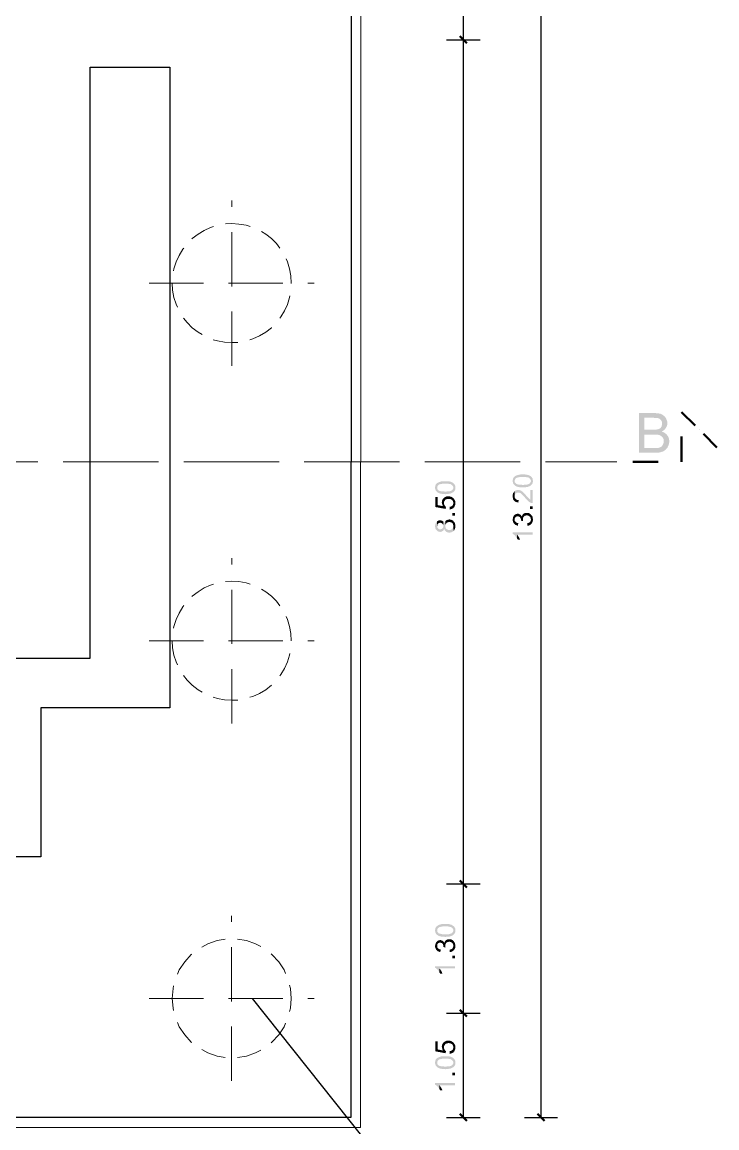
# Model space of a CAD drawing. Header units: millimetres. Extents: x -35.3 to 0.3, y 0.4 to 20.6.
# Drawn here: x -21.69 to -18.935, y 2.578 to 6.961 of the extents above; entities that cross this region are included whole.
import ezdxf

# ---------------------------------------------------------------- set-up
doc = ezdxf.new("R2010")
doc.units = ezdxf.units.MM
doc.linetypes.add('PDF_IMPORT', pattern=[1, 0.8, -0.2])
for name, color, linetype in [('Layer1', 3, 'Continuous'), ('PDF _Geometria', 7, 'Continuous'), ('PDF _Riempimenti solidi', 7, 'Continuous')]:
    doc.layers.add(name, color=color, linetype=linetype)

msp = doc.modelspace()

# ---------------------------------------------------------------- hatches: boundary and pattern name
at = {"layer": 'PDF _Riempimenti solidi', "transparency": 33554559}
for points in [[(-19.1843, 5.4118), (-19.2435, 5.4118), (-19.2435, 5.2543), (-19.1743, 5.2543), (-19.1693, 5.2552), (-19.1652, 5.2552), (-19.1618, 5.256), (-19.1577, 5.2568), (-19.156, 5.2577), (-19.1518, 5.2585), (-19.1477, 5.2602), (-19.1435, 5.2627), (-19.1402, 5.2652), (-19.1393, 5.2652), (-19.1368, 5.2685), (-19.1335, 5.2718), (-19.2227, 5.2727), (-19.2227, 5.3268), (-19.186, 5.3268), (-19.1352, 5.3277), (-19.1452, 5.3352), (-19.1493, 5.3368), (-19.1543, 5.3385), (-19.1535, 5.3385), (-19.1493, 5.341), (-19.146, 5.3435), (-19.2227, 5.346), (-19.2227, 5.3935), (-19.1385, 5.3935), (-19.141, 5.3968), (-19.1443, 5.4002), (-19.151, 5.4052), (-19.1552, 5.4068), (-19.1577, 5.4085), (-19.161, 5.4093), (-19.1652, 5.4102), (-19.1693, 5.411), (-19.1743, 5.411), (-19.1793, 5.4118)], [(-19.1385, 5.3935), (-19.191, 5.3935), (-19.1877, 5.3935), (-19.1827, 5.3927), (-19.1735, 5.3927), (-19.1668, 5.391), (-19.166, 5.391), (-19.1618, 5.3885), (-19.1585, 5.386), (-19.156, 5.3827), (-19.1552, 5.3818), (-19.1535, 5.3777), (-19.1527, 5.3735), (-19.1527, 5.3677), (-19.1535, 5.3627), (-19.1543, 5.3585), (-19.1568, 5.3552), (-19.1577, 5.3543), (-19.1602, 5.351), (-19.1685, 5.3477), (-19.1702, 5.3468), (-19.1735, 5.3468), (-19.1777, 5.346), (-19.2227, 5.346), (-19.146, 5.3435), (-19.1427, 5.346), (-19.1377, 5.3527), (-19.136, 5.3552), (-19.1343, 5.3585), (-19.1327, 5.3627), (-19.1318, 5.3668), (-19.1318, 5.376), (-19.1327, 5.3802), (-19.1343, 5.3843), (-19.136, 5.3885), (-19.1377, 5.3927)], [(-19.1352, 5.3277), (-19.186, 5.3268), (-19.1743, 5.3268), (-19.166, 5.3252), (-19.1627, 5.3243), (-19.1602, 5.3235), (-19.1535, 5.3185), (-19.1502, 5.3152), (-19.1485, 5.3127), (-19.1468, 5.3085), (-19.146, 5.3043), (-19.146, 5.2952), (-19.1477, 5.2902), (-19.1493, 5.2868), (-19.151, 5.2835), (-19.1535, 5.2802), (-19.1568, 5.2777), (-19.1602, 5.276), (-19.1643, 5.2743), (-19.1693, 5.2735), (-19.1727, 5.2735), (-19.1777, 5.2727), (-19.2227, 5.2727), (-19.1335, 5.2718), (-19.131, 5.2752), (-19.1293, 5.2793), (-19.1277, 5.2827), (-19.126, 5.2868), (-19.1243, 5.2952), (-19.1243, 5.3043), (-19.126, 5.3127), (-19.1277, 5.3168), (-19.1293, 5.3202), (-19.1318, 5.3235), (-19.1327, 5.3243)], [(-20.0527, 5.116), (-20.0527, 5.1135), (-20.0518, 5.1118), (-20.0518, 5.1093), (-20.051, 5.1077), (-20.0502, 5.1052), (-20.0493, 5.1035), (-20.0477, 5.1018), (-20.0443, 5.0985), (-20.0443, 5.1193), (-20.0435, 5.121), (-20.0418, 5.1243), (-20.0402, 5.126), (-20.0385, 5.1277), (-20.0377, 5.1277), (-20.0368, 5.1285), (-20.0352, 5.1293), (-20.0335, 5.1293), (-20.0318, 5.1302), (-20.0302, 5.1302), (-20.0285, 5.131), (-20.026, 5.131), (-20.0235, 5.1318), (-20.0002, 5.1318), (-19.9985, 5.131), (-19.996, 5.131), (-19.9943, 5.1302), (-19.9918, 5.1302), (-19.9902, 5.1293), (-19.9893, 5.1285), (-19.9877, 5.1285), (-19.986, 5.1268), (-19.9843, 5.1252), (-19.9827, 5.1235), (-19.9818, 5.1218), (-19.981, 5.1202), (-19.9802, 5.1185), (-19.9802, 5.116), (-19.9793, 5.0993), (-19.9777, 5.101), (-19.9752, 5.1035), (-19.9743, 5.106), (-19.9727, 5.1093), (-19.9727, 5.1118), (-19.9718, 5.1135), (-19.9718, 5.1168), (-19.9727, 5.1185), (-19.9727, 5.1235), (-19.9743, 5.1268), (-19.976, 5.1293), (-19.9768, 5.1302), (-19.9768, 5.131), (-19.9785, 5.1327), (-19.9802, 5.1335), (-19.9818, 5.1352), (-19.9835, 5.136), (-19.986, 5.1377), (-19.9877, 5.1385), (-19.9902, 5.1393), (-19.9918, 5.1393), (-19.9943, 5.1402), (-19.996, 5.141), (-20.0002, 5.141), (-20.0027, 5.1418), (-20.021, 5.1418), (-20.0235, 5.141), (-20.0277, 5.141), (-20.0293, 5.1402), (-20.031, 5.1402), (-20.0327, 5.1393), (-20.0352, 5.1385), (-20.0368, 5.1385), (-20.0393, 5.1368), (-20.041, 5.136), (-20.0443, 5.1343), (-20.0477, 5.131), (-20.0493, 5.1293), (-20.0502, 5.1277), (-20.0502, 5.1268), (-20.051, 5.1252), (-20.0518, 5.1227), (-20.0518, 5.121), (-20.0527, 5.1185)], [(-19.7452, 5.1427), (-19.7452, 5.1402), (-19.7443, 5.1385), (-19.7443, 5.136), (-19.7435, 5.1343), (-19.7427, 5.1318), (-19.7418, 5.1302), (-19.7385, 5.1268), (-19.7368, 5.1252), (-19.7368, 5.146), (-19.736, 5.1477), (-19.7352, 5.1493), (-19.7343, 5.151), (-19.7327, 5.1527), (-19.731, 5.1543), (-19.7302, 5.1543), (-19.7293, 5.1552), (-19.7277, 5.156), (-19.726, 5.156), (-19.7243, 5.1568), (-19.7227, 5.1568), (-19.721, 5.1577), (-19.7185, 5.1577), (-19.716, 5.1585), (-19.6927, 5.1585), (-19.691, 5.1577), (-19.6885, 5.1577), (-19.6868, 5.1568), (-19.6843, 5.1568), (-19.6827, 5.156), (-19.6818, 5.1552), (-19.6802, 5.1552), (-19.6793, 5.1543), (-19.6768, 5.1518), (-19.6752, 5.1502), (-19.6735, 5.1468), (-19.6727, 5.1452), (-19.6727, 5.1427), (-19.6718, 5.126), (-19.6693, 5.1285), (-19.6677, 5.1302), (-19.6668, 5.1327), (-19.666, 5.1343), (-19.6652, 5.136), (-19.6652, 5.1385), (-19.6643, 5.1402), (-19.6643, 5.1435), (-19.6652, 5.1452), (-19.6652, 5.1502), (-19.666, 5.1518), (-19.6668, 5.1535), (-19.6685, 5.156), (-19.6693, 5.1568), (-19.6693, 5.1577), (-19.671, 5.1593), (-19.6727, 5.1602), (-19.6743, 5.1618), (-19.676, 5.1627), (-19.6785, 5.1643), (-19.6802, 5.1652), (-19.6827, 5.166), (-19.6843, 5.166), (-19.6868, 5.1668), (-19.6885, 5.1677), (-19.6927, 5.1677), (-19.6952, 5.1685), (-19.7135, 5.1685), (-19.716, 5.1677), (-19.7202, 5.1677), (-19.7218, 5.1668), (-19.7235, 5.1668), (-19.7252, 5.166), (-19.7277, 5.1652), (-19.7293, 5.1652), (-19.7318, 5.1635), (-19.7352, 5.1618), (-19.7368, 5.161), (-19.7385, 5.1593), (-19.7402, 5.1577), (-19.7418, 5.156), (-19.7427, 5.1543), (-19.7427, 5.1535), (-19.7435, 5.1518), (-19.7443, 5.1493), (-19.7443, 5.1477), (-19.7452, 5.1452)], [(-19.7368, 5.1252), (-19.7352, 5.1243), (-19.7335, 5.1227), (-19.7318, 5.1218), (-19.7293, 5.121), (-19.7277, 5.1202), (-19.7268, 5.1202), (-19.7252, 5.1193), (-19.7235, 5.1193), (-19.721, 5.1185), (-19.7193, 5.1185), (-19.7168, 5.1177), (-19.7077, 5.1177), (-19.7052, 5.1168), (-19.7035, 5.1168), (-19.701, 5.1177), (-19.6927, 5.1177), (-19.691, 5.1185), (-19.6885, 5.1185), (-19.686, 5.1193), (-19.6843, 5.1193), (-19.6827, 5.1202), (-19.6802, 5.121), (-19.6785, 5.1218), (-19.6768, 5.1227), (-19.6752, 5.1235), (-19.6743, 5.1243), (-19.6727, 5.1252), (-19.6718, 5.126), (-19.6727, 5.1427), (-19.6727, 5.1402), (-19.6735, 5.1385), (-19.6743, 5.1368), (-19.676, 5.1352), (-19.6768, 5.1335), (-19.6793, 5.1318), (-19.6802, 5.131), (-19.6818, 5.1302), (-19.6835, 5.1293), (-19.6852, 5.1293), (-19.6868, 5.1285), (-19.6885, 5.1285), (-19.691, 5.1277), (-19.6985, 5.1277), (-19.7018, 5.1268), (-19.7068, 5.1268), (-19.7093, 5.1277), (-19.7177, 5.1277), (-19.7193, 5.1285), (-19.7218, 5.1285), (-19.7235, 5.1293), (-19.726, 5.1293), (-19.7277, 5.1302), (-19.7285, 5.131), (-19.7302, 5.131), (-19.7318, 5.1318), (-19.7327, 5.1335), (-19.7343, 5.1352), (-19.736, 5.1368), (-19.7368, 5.1385), (-19.7368, 5.1427)], [(-20.0443, 5.0985), (-20.0427, 5.0977), (-20.041, 5.096), (-20.0393, 5.0952), (-20.0368, 5.0943), (-20.0352, 5.0935), (-20.0343, 5.0935), (-20.0327, 5.0927), (-20.031, 5.0927), (-20.0285, 5.0918), (-20.0268, 5.0918), (-20.0243, 5.091), (-20.0152, 5.091), (-20.0127, 5.0902), (-20.011, 5.0902), (-20.0085, 5.091), (-20.0002, 5.091), (-19.9985, 5.0918), (-19.996, 5.0918), (-19.9935, 5.0927), (-19.9918, 5.0927), (-19.9902, 5.0935), (-19.9877, 5.0943), (-19.986, 5.0952), (-19.9843, 5.096), (-19.9827, 5.0968), (-19.9818, 5.0977), (-19.9802, 5.0985), (-19.9793, 5.0993), (-19.9802, 5.116), (-19.9802, 5.1135), (-19.981, 5.1118), (-19.9818, 5.1102), (-19.9835, 5.1085), (-19.9843, 5.1068), (-19.9868, 5.1052), (-19.9877, 5.1043), (-19.9893, 5.1035), (-19.991, 5.1027), (-19.9927, 5.1027), (-19.9943, 5.1018), (-19.996, 5.1018), (-19.9985, 5.101), (-20.006, 5.101), (-20.0093, 5.1002), (-20.0143, 5.1002), (-20.0168, 5.101), (-20.0252, 5.101), (-20.0268, 5.1018), (-20.0293, 5.1018), (-20.031, 5.1027), (-20.0335, 5.1027), (-20.0352, 5.1035), (-20.036, 5.1043), (-20.0377, 5.1043), (-20.0393, 5.1052), (-20.0402, 5.1068), (-20.0418, 5.1085), (-20.0435, 5.1102), (-20.0443, 5.1118), (-20.0443, 5.116)], [(-19.7452, 5.0827), (-19.7452, 5.0777), (-19.7443, 5.076), (-19.7443, 5.0735), (-19.7435, 5.0718), (-19.7427, 5.0693), (-19.7418, 5.0677), (-19.7402, 5.066), (-19.7393, 5.0643), (-19.7377, 5.0635), (-19.7368, 5.0618), (-19.7352, 5.061), (-19.7335, 5.0602), (-19.731, 5.0593), (-19.7293, 5.0585), (-19.7268, 5.0577), (-19.7243, 5.0577), (-19.7227, 5.0568), (-19.721, 5.0668), (-19.7235, 5.0668), (-19.726, 5.0677), (-19.7277, 5.0677), (-19.7293, 5.0685), (-19.731, 5.0702), (-19.7327, 5.071), (-19.7335, 5.0727), (-19.7352, 5.0743), (-19.736, 5.076), (-19.7368, 5.0777), (-19.7368, 5.1018), (-19.7385, 5.1002), (-19.7402, 5.0985), (-19.741, 5.0968), (-19.7427, 5.0952), (-19.7435, 5.0935), (-19.7435, 5.0918), (-19.7443, 5.0893), (-19.7452, 5.0877), (-19.7452, 5.0852)], [(-19.7368, 5.1018), (-19.7368, 5.0827), (-19.7368, 5.086), (-19.736, 5.0877), (-19.7352, 5.0893), (-19.7343, 5.0918), (-19.7335, 5.0935), (-19.7327, 5.0935), (-19.731, 5.0943), (-19.7293, 5.096), (-19.7277, 5.0968), (-19.7202, 5.0968), (-19.7177, 5.096), (-19.716, 5.0952), (-19.7135, 5.0943), (-19.711, 5.0918), (-19.7093, 5.091), (-19.7085, 5.0893), (-19.7068, 5.0885), (-19.7052, 5.0868), (-19.7035, 5.0852), (-19.7018, 5.0835), (-19.7002, 5.0818), (-19.6985, 5.0793), (-19.6968, 5.0777), (-19.6952, 5.0752), (-19.6935, 5.0735), (-19.6902, 5.0702), (-19.6885, 5.0685), (-19.6877, 5.0668), (-19.686, 5.0652), (-19.6835, 5.0627), (-19.6818, 5.0618), (-19.6802, 5.0602), (-19.6785, 5.0593), (-19.6768, 5.0577), (-19.6743, 5.0568), (-19.6727, 5.056), (-19.6702, 5.0552), (-19.666, 5.0552), (-19.666, 5.1068), (-19.6752, 5.1068), (-19.6752, 5.0685), (-19.6768, 5.0702), (-19.6785, 5.071), (-19.6802, 5.0727), (-19.6818, 5.0743), (-19.6835, 5.076), (-19.6868, 5.0793), (-19.6885, 5.081), (-19.6902, 5.0835), (-19.691, 5.0843), (-19.6927, 5.0868), (-19.6943, 5.0885), (-19.696, 5.0902), (-19.6977, 5.0918), (-19.6993, 5.0935), (-19.701, 5.0952), (-19.7018, 5.0968), (-19.7035, 5.0977), (-19.7043, 5.0985), (-19.7068, 5.101), (-19.7085, 5.1018), (-19.7102, 5.1035), (-19.7118, 5.1043), (-19.7135, 5.1052), (-19.7143, 5.1052), (-19.7168, 5.106), (-19.7185, 5.1068), (-19.7277, 5.1068), (-19.7302, 5.106), (-19.7318, 5.1052), (-19.7352, 5.1035)], [(-20.051, 5.0785), (-20.051, 5.0393), (-20.011, 5.0318), (-20.0093, 5.0402), (-20.011, 5.0418), (-20.0127, 5.0427), (-20.0135, 5.0443), (-20.0152, 5.0468), (-20.016, 5.0485), (-20.0168, 5.0502), (-20.0168, 5.0552), (-20.0185, 5.0752), (-20.0202, 5.0735), (-20.021, 5.0427), (-20.0418, 5.0468), (-20.0418, 5.0785)], [(-20.026, 5.0577), (-20.026, 5.0568), (-20.0252, 5.0543), (-20.0252, 5.0527), (-20.0243, 5.0502), (-20.0243, 5.0485), (-20.0235, 5.0468), (-20.0218, 5.0443), (-20.021, 5.0427), (-20.0202, 5.0735), (-20.021, 5.0718), (-20.0227, 5.0702), (-20.0235, 5.0677), (-20.0252, 5.0643), (-20.0252, 5.0618), (-20.026, 5.0593)], [(-20.0185, 5.0752), (-20.0168, 5.0552), (-20.0168, 5.0602), (-20.016, 5.0618), (-20.0152, 5.0635), (-20.0135, 5.0652), (-20.0127, 5.0668), (-20.0102, 5.0693), (-20.0077, 5.0702), (-20.006, 5.071), (-20.0043, 5.071), (-20.0018, 5.0718), (-19.9968, 5.0718), (-19.9943, 5.071), (-19.9927, 5.071), (-19.9902, 5.0702), (-19.9885, 5.0693), (-19.9868, 5.0685), (-19.9852, 5.0668), (-19.9835, 5.0652), (-19.9827, 5.0635), (-19.981, 5.061), (-19.981, 5.0593), (-19.9802, 5.0568), (-19.9802, 5.0552), (-19.9802, 5.0743), (-19.9818, 5.076), (-19.9835, 5.0768), (-19.986, 5.0785), (-19.9877, 5.0793), (-19.9893, 5.0802), (-19.9918, 5.081), (-19.9935, 5.081), (-19.996, 5.0818), (-20.006, 5.0818), (-20.0077, 5.081), (-20.0102, 5.0802), (-20.0118, 5.0793), (-20.0135, 5.0785), (-20.0152, 5.0777), (-20.0168, 5.076)], [(-19.9952, 5.0402), (-19.9943, 5.0293), (-19.9927, 5.0302), (-19.991, 5.0302), (-19.9885, 5.031), (-19.9868, 5.0318), (-19.9843, 5.0327), (-19.9827, 5.0335), (-19.981, 5.0343), (-19.9793, 5.036), (-19.9785, 5.0377), (-19.9768, 5.0385), (-19.9752, 5.0418), (-19.9743, 5.0443), (-19.9735, 5.046), (-19.9727, 5.0485), (-19.9727, 5.0502), (-19.9718, 5.0527), (-19.9718, 5.0552), (-19.9727, 5.0577), (-19.9727, 5.0618), (-19.9735, 5.0643), (-19.9743, 5.066), (-19.9752, 5.0677), (-19.976, 5.0693), (-19.9777, 5.071), (-19.9785, 5.0727), (-19.9802, 5.0743), (-19.9802, 5.0527), (-19.981, 5.051), (-19.9818, 5.0485), (-19.9835, 5.0452), (-19.9852, 5.0443), (-19.9868, 5.0427), (-19.9885, 5.0418), (-19.9902, 5.041), (-19.9927, 5.0402)], [(-19.666, 5.031), (-19.666, 5.0418), (-19.6768, 5.0418), (-19.6768, 5.031)], [(-19.9735, 5.0052), (-19.9735, 5.016), (-19.9843, 5.016), (-19.9843, 5.0052)], [(-19.7452, 4.9893), (-19.7452, 4.9852), (-19.7443, 4.9835), (-19.7435, 4.981), (-19.7427, 4.9793), (-19.7418, 4.9768), (-19.741, 4.9752), (-19.7393, 4.9735), (-19.7385, 4.9718), (-19.7368, 4.9893), (-19.7368, 4.9935), (-19.736, 4.9952), (-19.7352, 4.9977), (-19.7327, 5.0002), (-19.731, 5.001), (-19.7293, 5.0018), (-19.7268, 5.0027), (-19.7235, 5.0027), (-19.7218, 5.0018), (-19.7193, 5.0018), (-19.7177, 5.0002), (-19.716, 4.9993), (-19.7152, 4.9977), (-19.7143, 4.9968), (-19.7135, 4.9952), (-19.7127, 4.9927), (-19.7118, 4.991), (-19.7118, 4.9868), (-19.711, 5.0052), (-19.7118, 5.0068), (-19.7135, 5.0085), (-19.7152, 5.0093), (-19.716, 5.0102), (-19.7185, 5.011), (-19.7202, 5.0118), (-19.7227, 5.0127), (-19.7268, 5.0127), (-19.7285, 5.0118), (-19.731, 5.0118), (-19.7327, 5.011), (-19.7352, 5.0093), (-19.7368, 5.0085), (-19.7385, 5.0068), (-19.7402, 5.0052), (-19.741, 5.0035), (-19.7427, 5.001), (-19.7427, 5.0002), (-19.7435, 4.9977), (-19.7443, 4.996), (-19.7443, 4.9935), (-19.7452, 4.9918)], [(-19.7118, 4.9852), (-19.7035, 4.9835), (-19.7035, 4.9843), (-19.7043, 4.9868), (-19.7043, 4.991), (-19.7052, 5.0093), (-19.7068, 5.006), (-19.7077, 5.0035), (-19.7085, 5.0018), (-19.7093, 5.0035), (-19.711, 5.0052), (-19.7118, 4.9868)], [(-19.7052, 5.0093), (-19.7043, 4.991), (-19.7043, 4.9943), (-19.7035, 4.9968), (-19.7018, 5.0002), (-19.7002, 5.0018), (-19.6977, 5.0043), (-19.6952, 5.0052), (-19.6935, 5.0052), (-19.691, 5.006), (-19.6868, 5.006), (-19.6843, 5.0052), (-19.6827, 5.0052), (-19.681, 5.0043), (-19.6793, 5.0027), (-19.6777, 5.0018), (-19.676, 5.0002), (-19.6743, 4.9977), (-19.6735, 4.996), (-19.6735, 4.9943), (-19.6727, 4.9918), (-19.6727, 4.971), (-19.6702, 4.9735), (-19.6685, 4.9752), (-19.6677, 4.9768), (-19.6668, 4.9793), (-19.666, 4.981), (-19.6652, 4.9827), (-19.6652, 4.9852), (-19.6643, 4.9877), (-19.6643, 4.9918), (-19.6652, 4.9935), (-19.6652, 4.996), (-19.666, 4.9977), (-19.666, 5.0002), (-19.6668, 5.0018), (-19.6677, 5.0035), (-19.6693, 5.0052), (-19.6702, 5.0068), (-19.6718, 5.0085), (-19.6718, 5.0093), (-19.6735, 5.0102), (-19.6752, 5.0118), (-19.6768, 5.0135), (-19.6785, 5.0143), (-19.681, 5.0152), (-19.6827, 5.0152), (-19.6852, 5.016), (-19.6943, 5.016), (-19.6968, 5.0152), (-19.7002, 5.0135), (-19.7018, 5.0127), (-19.7035, 5.011)], [(-20.0527, 4.9635), (-20.0527, 4.961), (-20.0518, 4.9585), (-20.0518, 4.956), (-20.051, 4.9543), (-20.0502, 4.9527), (-20.0493, 4.9502), (-20.0477, 4.9485), (-20.0443, 4.9452), (-20.0427, 4.9435), (-20.041, 4.9427), (-20.0385, 4.9418), (-20.0368, 4.9418), (-20.0343, 4.941), (-20.0302, 4.941), (-20.0285, 4.9418), (-20.026, 4.9418), (-20.0243, 4.9427), (-20.0227, 4.9443), (-20.021, 4.9452), (-20.0193, 4.9468), (-20.0185, 4.9485), (-20.0168, 4.951), (-20.016, 4.9527), (-20.0152, 4.9502), (-20.0143, 4.9485), (-20.0135, 4.946), (-20.0118, 4.9443), (-20.0093, 4.9418), (-20.0085, 4.9418), (-20.0068, 4.9402), (-20.0052, 4.9393), (-20.0027, 4.9385), (-20.001, 4.9385), (-19.9985, 4.9377), (-19.9943, 4.9377), (-19.9918, 4.9385), (-19.9902, 4.9385), (-19.9877, 4.9393), (-19.986, 4.9402), (-19.9843, 4.941), (-19.9827, 4.9427), (-19.981, 4.9435), (-19.9793, 4.9452), (-19.9802, 4.9643), (-19.9802, 4.9618), (-19.981, 4.9593), (-19.981, 4.9577), (-19.9827, 4.956), (-19.9843, 4.9527), (-19.986, 4.951), (-19.9885, 4.9502), (-19.9902, 4.9493), (-19.9918, 4.9485), (-19.9943, 4.9477), (-19.9977, 4.9477), (-20.0002, 4.9485), (-20.0018, 4.9493), (-20.0043, 4.9502), (-20.006, 4.951), (-20.0077, 4.9527), (-20.0085, 4.9535), (-20.0102, 4.9552), (-20.011, 4.9577), (-20.0118, 4.9593), (-20.0118, 4.9827), (-20.0135, 4.981), (-20.0143, 4.9793), (-20.0152, 4.9768), (-20.016, 4.9752), (-20.0168, 4.9777), (-20.0185, 4.9793), (-20.0193, 4.981), (-20.0202, 4.9643), (-20.0202, 4.9602), (-20.021, 4.9577), (-20.0218, 4.956), (-20.0235, 4.9543), (-20.0243, 4.9535), (-20.026, 4.9527), (-20.0285, 4.9518), (-20.0302, 4.951), (-20.036, 4.951), (-20.0377, 4.9518), (-20.0393, 4.9535), (-20.041, 4.9543), (-20.0418, 4.956), (-20.0435, 4.9577), (-20.0443, 4.9593), (-20.0443, 4.9635), (-20.0452, 4.9818), (-20.0468, 4.9802), (-20.0468, 4.9793), (-20.0485, 4.9785), (-20.0493, 4.976), (-20.0502, 4.9743), (-20.051, 4.9727), (-20.0518, 4.971), (-20.0518, 4.9685), (-20.0527, 4.966)], [(-20.0452, 4.9818), (-20.0443, 4.9635), (-20.0443, 4.9677), (-20.0435, 4.9693), (-20.0427, 4.971), (-20.041, 4.9727), (-20.0402, 4.9743), (-20.0385, 4.9752), (-20.036, 4.976), (-20.0343, 4.9768), (-20.031, 4.9768), (-20.0285, 4.976), (-20.0268, 4.976), (-20.0252, 4.9743), (-20.0235, 4.9735), (-20.0227, 4.9718), (-20.021, 4.9702), (-20.0202, 4.9685), (-20.0202, 4.9643), (-20.0193, 4.981), (-20.021, 4.9827), (-20.0227, 4.9835), (-20.0235, 4.9843), (-20.0252, 4.9852), (-20.0277, 4.986), (-20.0293, 4.9868), (-20.0335, 4.9868), (-20.0352, 4.986), (-20.0377, 4.986), (-20.0393, 4.9852), (-20.0418, 4.9843), (-20.0435, 4.9835)], [(-20.0118, 4.9827), (-20.0118, 4.9635), (-20.0118, 4.9677), (-20.011, 4.9702), (-20.0102, 4.9718), (-20.0085, 4.9735), (-20.0077, 4.9752), (-20.006, 4.9768), (-20.0027, 4.9785), (-20.0002, 4.9793), (-19.9985, 4.9802), (-19.9943, 4.9802), (-19.9918, 4.9793), (-19.9902, 4.9785), (-19.9877, 4.9777), (-19.986, 4.9768), (-19.9843, 4.9752), (-19.9818, 4.9727), (-19.981, 4.9702), (-19.981, 4.9685), (-19.9802, 4.966), (-19.9802, 4.9643), (-19.9793, 4.9452), (-19.9785, 4.946), (-19.9768, 4.9477), (-19.976, 4.9493), (-19.9752, 4.951), (-19.9743, 4.9527), (-19.9735, 4.9552), (-19.9727, 4.9568), (-19.9727, 4.9593), (-19.9718, 4.9618), (-19.9718, 4.9652), (-19.9727, 4.9677), (-19.9727, 4.9702), (-19.9735, 4.9718), (-19.9735, 4.9743), (-19.9743, 4.976), (-19.9752, 4.9777), (-19.9768, 4.9793), (-19.9777, 4.981), (-19.9793, 4.9827), (-19.9802, 4.9843), (-19.9818, 4.9852), (-19.9835, 4.9868), (-19.986, 4.9877), (-19.9877, 4.9885), (-19.9893, 4.9893), (-19.9918, 4.9893), (-19.9935, 4.9902), (-19.996, 4.9902), (-19.9985, 4.9893), (-20.001, 4.9893), (-20.0027, 4.9885), (-20.0052, 4.9885), (-20.0068, 4.9868), (-20.0085, 4.986), (-20.0093, 4.986), (-20.011, 4.9843)], [(-19.7385, 4.9718), (-19.7368, 4.971), (-19.7352, 4.9693), (-19.7335, 4.9685), (-19.731, 4.9677), (-19.7293, 4.9668), (-19.7268, 4.966), (-19.7243, 4.966), (-19.7227, 4.9752), (-19.7243, 4.976), (-19.7268, 4.976), (-19.7285, 4.9768), (-19.7302, 4.9777), (-19.7318, 4.9793), (-19.7335, 4.9802), (-19.7343, 4.9818), (-19.736, 4.9835), (-19.7368, 4.9852), (-19.7368, 4.9893)], [(-19.6877, 4.9743), (-19.6868, 4.9652), (-19.6835, 4.9652), (-19.681, 4.966), (-19.6793, 4.9668), (-19.676, 4.9685), (-19.6735, 4.9693), (-19.6727, 4.971), (-19.6727, 4.9902), (-19.6727, 4.9877), (-19.6735, 4.986), (-19.6735, 4.9835), (-19.6752, 4.9818), (-19.676, 4.9802), (-19.6768, 4.9802), (-19.6777, 4.9785), (-19.6793, 4.9777), (-19.681, 4.9768), (-19.6835, 4.976), (-19.6852, 4.9752)], [(-19.7452, 4.9393), (-19.7452, 4.9335), (-19.7443, 4.9327), (-19.7427, 4.9318), (-19.741, 4.931), (-19.7393, 4.9293), (-19.7377, 4.9285), (-19.736, 4.9268), (-19.7343, 4.9243), (-19.7318, 4.9218), (-19.731, 4.9202), (-19.7293, 4.9185), (-19.7285, 4.9168), (-19.7277, 4.9302), (-19.666, 4.9302), (-19.666, 4.9393)], [(-19.7285, 4.9168), (-19.7277, 4.9143), (-19.726, 4.9127), (-19.7252, 4.9102), (-19.716, 4.9102), (-19.716, 4.911), (-19.7168, 4.9127), (-19.7177, 4.9143), (-19.7185, 4.9168), (-19.7193, 4.9185), (-19.721, 4.921), (-19.7227, 4.9235), (-19.7235, 4.9252), (-19.7252, 4.9268), (-19.726, 4.9285), (-19.7277, 4.9302)], [(-20.0527, 3.361), (-20.0527, 3.3585), (-20.0518, 3.3568), (-20.0518, 3.3543), (-20.051, 3.3527), (-20.0502, 3.3502), (-20.0493, 3.3485), (-20.0477, 3.3468), (-20.0443, 3.3435), (-20.0443, 3.3643), (-20.0435, 3.366), (-20.0427, 3.3677), (-20.0418, 3.3693), (-20.0402, 3.371), (-20.0385, 3.3727), (-20.0377, 3.3727), (-20.0368, 3.3735), (-20.0352, 3.3743), (-20.0335, 3.3743), (-20.0318, 3.3752), (-20.0302, 3.3752), (-20.0285, 3.376), (-20.026, 3.376), (-20.0235, 3.3768), (-20.0002, 3.3768), (-19.9985, 3.376), (-19.996, 3.376), (-19.9943, 3.3752), (-19.9918, 3.3752), (-19.9902, 3.3743), (-19.9893, 3.3735), (-19.9877, 3.3735), (-19.986, 3.3718), (-19.9843, 3.3702), (-19.9827, 3.3685), (-19.9818, 3.3668), (-19.981, 3.3652), (-19.9802, 3.3635), (-19.9802, 3.361), (-19.9793, 3.3443), (-19.9777, 3.346), (-19.9768, 3.3468), (-19.9752, 3.3485), (-19.9743, 3.351), (-19.9727, 3.3543), (-19.9727, 3.3568), (-19.9718, 3.3585), (-19.9718, 3.3618), (-19.9727, 3.3635), (-19.9727, 3.3685), (-19.9743, 3.3718), (-19.976, 3.3743), (-19.9768, 3.3752), (-19.9768, 3.376), (-19.9785, 3.3777), (-19.9802, 3.3785), (-19.9818, 3.3802), (-19.9835, 3.381), (-19.986, 3.3827), (-19.9877, 3.3835), (-19.9902, 3.3843), (-19.9918, 3.3843), (-19.9943, 3.3852), (-19.996, 3.386), (-20.0002, 3.386), (-20.0027, 3.3868), (-20.021, 3.3868), (-20.0235, 3.386), (-20.0277, 3.386), (-20.0293, 3.3852), (-20.031, 3.3852), (-20.0327, 3.3843), (-20.0352, 3.3835), (-20.0368, 3.3835), (-20.0393, 3.3818), (-20.041, 3.381), (-20.0443, 3.3793), (-20.0477, 3.376), (-20.0493, 3.3743), (-20.0502, 3.3727), (-20.0502, 3.3718), (-20.051, 3.3702), (-20.0518, 3.3677), (-20.0518, 3.366), (-20.0527, 3.3635)], [(-20.0443, 3.3435), (-20.0427, 3.3427), (-20.041, 3.341), (-20.0393, 3.3402), (-20.0368, 3.3393), (-20.0352, 3.3385), (-20.0343, 3.3385), (-20.0327, 3.3377), (-20.031, 3.3377), (-20.0285, 3.3368), (-20.0268, 3.3368), (-20.0243, 3.336), (-20.0152, 3.336), (-20.0127, 3.3352), (-20.011, 3.3352), (-20.0085, 3.336), (-20.0002, 3.336), (-19.9985, 3.3368), (-19.996, 3.3368), (-19.9935, 3.3377), (-19.9918, 3.3377), (-19.9902, 3.3385), (-19.9877, 3.3393), (-19.986, 3.3402), (-19.9843, 3.341), (-19.9827, 3.3418), (-19.9818, 3.3427), (-19.9802, 3.3435), (-19.9793, 3.3443), (-19.9802, 3.361), (-19.9802, 3.3585), (-19.981, 3.3568), (-19.9818, 3.3552), (-19.9835, 3.3535), (-19.9843, 3.3518), (-19.9868, 3.3502), (-19.9877, 3.3493), (-19.9893, 3.3485), (-19.991, 3.3477), (-19.9927, 3.3477), (-19.9943, 3.3468), (-19.996, 3.3468), (-19.9985, 3.346), (-20.006, 3.346), (-20.0093, 3.3452), (-20.0143, 3.3452), (-20.0168, 3.346), (-20.0252, 3.346), (-20.0268, 3.3468), (-20.0293, 3.3468), (-20.031, 3.3477), (-20.0335, 3.3477), (-20.0352, 3.3485), (-20.036, 3.3493), (-20.0377, 3.3493), (-20.0393, 3.3502), (-20.0402, 3.3518), (-20.0418, 3.3535), (-20.0435, 3.3552), (-20.0443, 3.3568), (-20.0443, 3.361)], [(-20.0527, 3.2993), (-20.0527, 3.2952), (-20.0518, 3.2935), (-20.051, 3.291), (-20.0502, 3.2893), (-20.0493, 3.2868), (-20.0485, 3.2852), (-20.0468, 3.2835), (-20.046, 3.2818), (-20.0443, 3.2993), (-20.0443, 3.3035), (-20.0435, 3.3052), (-20.0427, 3.3077), (-20.041, 3.3093), (-20.0402, 3.3102), (-20.0385, 3.311), (-20.0368, 3.3118), (-20.0343, 3.3127), (-20.031, 3.3127), (-20.0293, 3.3118), (-20.0268, 3.3118), (-20.0252, 3.3102), (-20.0235, 3.3093), (-20.0227, 3.3077), (-20.0218, 3.3068), (-20.021, 3.3052), (-20.0202, 3.3027), (-20.0193, 3.301), (-20.0193, 3.2968), (-20.0185, 3.3152), (-20.0193, 3.3168), (-20.021, 3.3185), (-20.0227, 3.3193), (-20.0235, 3.3202), (-20.026, 3.321), (-20.0277, 3.3218), (-20.0302, 3.3227), (-20.0343, 3.3227), (-20.036, 3.3218), (-20.0385, 3.3218), (-20.0402, 3.321), (-20.0427, 3.3193), (-20.0443, 3.3185), (-20.0477, 3.3152), (-20.0485, 3.3135), (-20.0502, 3.311), (-20.0502, 3.3102), (-20.051, 3.3077), (-20.0518, 3.306), (-20.0518, 3.3035), (-20.0527, 3.3018)], [(-20.046, 3.2818), (-20.0443, 3.281), (-20.0427, 3.2793), (-20.041, 3.2785), (-20.0385, 3.2777), (-20.0368, 3.2768), (-20.0343, 3.276), (-20.0318, 3.276), (-20.0302, 3.2852), (-20.0318, 3.286), (-20.0343, 3.286), (-20.036, 3.2868), (-20.0377, 3.2877), (-20.0393, 3.2893), (-20.041, 3.2902), (-20.0418, 3.2918), (-20.0435, 3.2935), (-20.0443, 3.2952), (-20.0443, 3.2993)], [(-20.0193, 3.2952), (-20.011, 3.2935), (-20.011, 3.2943), (-20.0118, 3.2968), (-20.0118, 3.301), (-20.0127, 3.3193), (-20.0135, 3.3177), (-20.0143, 3.316), (-20.0152, 3.3135), (-20.016, 3.3118), (-20.0168, 3.3135), (-20.0185, 3.3152), (-20.0193, 3.2968)], [(-20.0127, 3.3193), (-20.0118, 3.301), (-20.0118, 3.3043), (-20.011, 3.3068), (-20.0093, 3.3102), (-20.0077, 3.3118), (-20.0068, 3.3127), (-20.0052, 3.3143), (-20.0027, 3.3152), (-20.001, 3.3152), (-19.9985, 3.316), (-19.9943, 3.316), (-19.9918, 3.3152), (-19.9902, 3.3152), (-19.9885, 3.3143), (-19.9868, 3.3127), (-19.9852, 3.3118), (-19.9835, 3.3102), (-19.9818, 3.3077), (-19.981, 3.306), (-19.981, 3.3043), (-19.9802, 3.3018), (-19.9802, 3.281), (-19.9785, 3.2827), (-19.9777, 3.2835), (-19.976, 3.2852), (-19.9752, 3.2868), (-19.9743, 3.2893), (-19.9727, 3.2927), (-19.9727, 3.2952), (-19.9718, 3.2977), (-19.9718, 3.3018), (-19.9727, 3.3035), (-19.9727, 3.306), (-19.9735, 3.3077), (-19.9735, 3.3102), (-19.9743, 3.3118), (-19.9752, 3.3135), (-19.9768, 3.3152), (-19.9777, 3.3168), (-19.9793, 3.3185), (-19.9793, 3.3193), (-19.981, 3.3202), (-19.9827, 3.3218), (-19.9843, 3.3235), (-19.986, 3.3243), (-19.9885, 3.3252), (-19.9902, 3.3252), (-19.9927, 3.326), (-20.0018, 3.326), (-20.0043, 3.3252), (-20.006, 3.3243), (-20.0093, 3.3227), (-20.011, 3.321)], [(-19.9952, 3.2843), (-19.9943, 3.2752), (-19.991, 3.2752), (-19.9885, 3.276), (-19.9868, 3.2768), (-19.9852, 3.2777), (-19.9835, 3.2785), (-19.981, 3.2793), (-19.9802, 3.281), (-19.9802, 3.3002), (-19.9802, 3.2977), (-19.981, 3.296), (-19.981, 3.2935), (-19.9827, 3.2918), (-19.9835, 3.2902), (-19.9843, 3.2902), (-19.9852, 3.2885), (-19.9868, 3.2877), (-19.9885, 3.2868), (-19.991, 3.286), (-19.9927, 3.2852)], [(-19.9735, 3.2502), (-19.9735, 3.261), (-19.9843, 3.261), (-19.9843, 3.2502)], [(-20.0527, 3.2193), (-20.0527, 3.2135), (-20.0518, 3.2127), (-20.0502, 3.2118), (-20.0485, 3.211), (-20.0468, 3.2093), (-20.0452, 3.2085), (-20.0435, 3.2068), (-20.0418, 3.2043), (-20.041, 3.2035), (-20.0393, 3.2018), (-20.0385, 3.2002), (-20.0368, 3.1985), (-20.036, 3.1968), (-20.0352, 3.2102), (-19.9735, 3.2102), (-19.9735, 3.2193)], [(-20.036, 3.1968), (-20.0352, 3.1943), (-20.0335, 3.1927), (-20.0327, 3.1902), (-20.0235, 3.1902), (-20.0235, 3.191), (-20.0252, 3.1943), (-20.026, 3.1968), (-20.0268, 3.1985), (-20.0285, 3.201), (-20.0302, 3.2035), (-20.031, 3.2052), (-20.0327, 3.2068), (-20.0335, 3.2085), (-20.0352, 3.2102)], [(-20.051, 2.921), (-20.051, 2.8818), (-20.011, 2.8743), (-20.0093, 2.8827), (-20.011, 2.8843), (-20.0127, 2.8852), (-20.0135, 2.8868), (-20.0152, 2.8893), (-20.016, 2.891), (-20.0168, 2.8927), (-20.0168, 2.8977), (-20.0185, 2.9177), (-20.0202, 2.916), (-20.021, 2.8852), (-20.0418, 2.8893), (-20.0418, 2.921)], [(-20.026, 2.9002), (-20.026, 2.8993), (-20.0252, 2.8968), (-20.0252, 2.8952), (-20.0243, 2.8927), (-20.0243, 2.891), (-20.0235, 2.8893), (-20.0218, 2.8868), (-20.021, 2.8852), (-20.0202, 2.916), (-20.021, 2.9143), (-20.0227, 2.9127), (-20.0235, 2.9102), (-20.0252, 2.9068), (-20.0252, 2.9043), (-20.026, 2.9018)], [(-20.0185, 2.9177), (-20.0168, 2.8977), (-20.0168, 2.9027), (-20.016, 2.9043), (-20.0152, 2.906), (-20.0135, 2.9077), (-20.0127, 2.9093), (-20.0118, 2.9102), (-20.0102, 2.9118), (-20.0077, 2.9127), (-20.006, 2.9135), (-20.0043, 2.9135), (-20.0018, 2.9143), (-19.9968, 2.9143), (-19.9943, 2.9135), (-19.9927, 2.9135), (-19.9902, 2.9127), (-19.9885, 2.9118), (-19.9868, 2.911), (-19.9852, 2.9093), (-19.9835, 2.9077), (-19.9827, 2.906), (-19.981, 2.9035), (-19.981, 2.9018), (-19.9802, 2.8993), (-19.9802, 2.8977), (-19.9802, 2.9168), (-19.9818, 2.9185), (-19.9835, 2.9193), (-19.986, 2.921), (-19.9877, 2.9218), (-19.9893, 2.9227), (-19.9918, 2.9235), (-19.9935, 2.9235), (-19.996, 2.9243), (-20.006, 2.9243), (-20.0077, 2.9235), (-20.0102, 2.9227), (-20.0118, 2.9218), (-20.0135, 2.921), (-20.0152, 2.9202), (-20.0168, 2.9185)], [(-19.9952, 2.8827), (-19.9943, 2.8718), (-19.9927, 2.8727), (-19.991, 2.8727), (-19.9885, 2.8735), (-19.9868, 2.8743), (-19.9843, 2.8752), (-19.9827, 2.876), (-19.981, 2.8768), (-19.9793, 2.8785), (-19.9785, 2.8802), (-19.9768, 2.881), (-19.9752, 2.8843), (-19.9743, 2.8868), (-19.9735, 2.8885), (-19.9727, 2.891), (-19.9727, 2.8927), (-19.9718, 2.8952), (-19.9718, 2.8977), (-19.9727, 2.9002), (-19.9727, 2.9043), (-19.9735, 2.9068), (-19.9743, 2.9085), (-19.9752, 2.9102), (-19.976, 2.9118), (-19.9777, 2.9135), (-19.9785, 2.9152), (-19.9802, 2.9168), (-19.9802, 2.8952), (-19.981, 2.8935), (-19.9818, 2.891), (-19.9827, 2.8893), (-19.9835, 2.8877), (-19.9852, 2.8868), (-19.9868, 2.8852), (-19.9885, 2.8843), (-19.9902, 2.8835), (-19.9927, 2.8827)], [(-20.0527, 2.8368), (-20.0527, 2.8343), (-20.0518, 2.8327), (-20.0518, 2.8302), (-20.051, 2.8285), (-20.0502, 2.826), (-20.0493, 2.8243), (-20.0477, 2.8227), (-20.0443, 2.8193), (-20.0443, 2.8402), (-20.0435, 2.8418), (-20.0418, 2.8452), (-20.0402, 2.8468), (-20.0385, 2.8485), (-20.0377, 2.8485), (-20.0368, 2.8493), (-20.0352, 2.8502), (-20.0335, 2.8502), (-20.0318, 2.851), (-20.0302, 2.851), (-20.0285, 2.8518), (-20.026, 2.8518), (-20.0235, 2.8527), (-20.0002, 2.8527), (-19.9985, 2.8518), (-19.996, 2.8518), (-19.9943, 2.851), (-19.9918, 2.851), (-19.9902, 2.8502), (-19.9893, 2.8493), (-19.9877, 2.8493), (-19.9868, 2.8485), (-19.986, 2.8477), (-19.9843, 2.846), (-19.9827, 2.8443), (-19.9818, 2.8427), (-19.981, 2.841), (-19.9802, 2.8393), (-19.9802, 2.8368), (-19.9793, 2.8202), (-19.9777, 2.8218), (-19.9752, 2.8243), (-19.9743, 2.8268), (-19.9735, 2.8285), (-19.9727, 2.8302), (-19.9727, 2.8327), (-19.9718, 2.8343), (-19.9718, 2.8377), (-19.9727, 2.8393), (-19.9727, 2.8443), (-19.9743, 2.8477), (-19.976, 2.8502), (-19.9768, 2.851), (-19.9768, 2.8518), (-19.9785, 2.8535), (-19.9802, 2.8543), (-19.9818, 2.856), (-19.9835, 2.8568), (-19.986, 2.8585), (-19.9877, 2.8593), (-19.9902, 2.8602), (-19.9918, 2.8602), (-19.9943, 2.861), (-19.996, 2.8618), (-20.0002, 2.8618), (-20.0027, 2.8627), (-20.021, 2.8627), (-20.0235, 2.8618), (-20.0277, 2.8618), (-20.0293, 2.861), (-20.031, 2.861), (-20.0327, 2.8602), (-20.0352, 2.8593), (-20.0368, 2.8593), (-20.0393, 2.8577), (-20.041, 2.8568), (-20.0443, 2.8552), (-20.0477, 2.8518), (-20.0493, 2.8502), (-20.0502, 2.8485), (-20.0502, 2.8477), (-20.051, 2.846), (-20.0518, 2.8435), (-20.0518, 2.8418), (-20.0527, 2.8393)], [(-20.0443, 2.8193), (-20.0427, 2.8185), (-20.041, 2.8168), (-20.0393, 2.816), (-20.0368, 2.8152), (-20.0352, 2.8143), (-20.0343, 2.8143), (-20.0327, 2.8135), (-20.031, 2.8135), (-20.0285, 2.8127), (-20.0268, 2.8127), (-20.0243, 2.8118), (-20.0152, 2.8118), (-20.0127, 2.811), (-20.011, 2.811), (-20.0085, 2.8118), (-20.0002, 2.8118), (-19.9985, 2.8127), (-19.996, 2.8127), (-19.9935, 2.8135), (-19.9918, 2.8135), (-19.9902, 2.8143), (-19.9877, 2.8152), (-19.986, 2.816), (-19.9843, 2.8168), (-19.9827, 2.8177), (-19.9818, 2.8185), (-19.9802, 2.8193), (-19.9793, 2.8202), (-19.9802, 2.8368), (-19.9802, 2.8343), (-19.981, 2.8327), (-19.9818, 2.831), (-19.9835, 2.8293), (-19.9843, 2.8277), (-19.9868, 2.826), (-19.9877, 2.8252), (-19.9893, 2.8243), (-19.991, 2.8235), (-19.9927, 2.8235), (-19.9943, 2.8227), (-19.996, 2.8227), (-19.9985, 2.8218), (-20.006, 2.8218), (-20.0093, 2.821), (-20.0143, 2.821), (-20.0168, 2.8218), (-20.0252, 2.8218), (-20.0268, 2.8227), (-20.0293, 2.8227), (-20.031, 2.8235), (-20.0335, 2.8235), (-20.0352, 2.8243), (-20.036, 2.8252), (-20.0377, 2.8252), (-20.0393, 2.826), (-20.0402, 2.8277), (-20.0418, 2.8293), (-20.0435, 2.831), (-20.0443, 2.8327), (-20.0443, 2.8368)], [(-19.9735, 2.7868), (-19.9735, 2.7977), (-19.9843, 2.7977), (-19.9843, 2.7868)], [(-20.0527, 2.756), (-20.0527, 2.7502), (-20.0518, 2.7493), (-20.0502, 2.7485), (-20.0485, 2.7477), (-20.0468, 2.746), (-20.0452, 2.7452), (-20.0435, 2.7435), (-20.0418, 2.741), (-20.041, 2.7402), (-20.0393, 2.7385), (-20.0385, 2.7368), (-20.0368, 2.7352), (-20.036, 2.7335), (-20.0352, 2.7468), (-19.9735, 2.7468), (-19.9735, 2.756)], [(-20.036, 2.7335), (-20.0352, 2.731), (-20.0335, 2.7293), (-20.0327, 2.7268), (-20.0235, 2.7268), (-20.0235, 2.7277), (-20.0252, 2.731), (-20.026, 2.7335), (-20.0268, 2.7352), (-20.0302, 2.7402), (-20.031, 2.7418), (-20.0327, 2.7435), (-20.0335, 2.7452), (-20.0352, 2.7468)]]:
    msp.add_hatch(color=256, dxfattribs=at).paths.add_polyline_path(points)

# ---------------------------------------------------------------- linework, layer by layer
at = {"layer": 'Layer1'}
msp.add_lwpolyline([(-25.4756, 6.783), (-25.1606, 6.7831), (-25.1598, 4.4405), (-21.4198, 4.4405), (-21.4198, 6.783), (-21.1048, 6.783), (-21.1048, 4.2439), (-21.6165, 4.2439), (-21.6165, 3.653), (-24.9631, 3.653), (-24.9631, 4.2439), (-25.4748, 4.2437), (-25.4748, 6.783)], dxfattribs=at)
at = {"layer": 'PDF _Geometria', "lineweight": 9}
msp.add_lwpolyline([(-20.3468, 7.856), (-20.3477, 2.5802), (-24.8943, 2.5802), (-24.8943, 7.856)], close=True, dxfattribs=at)
at = {"layer": 'PDF _Geometria', "lineweight": 25}
msp.add_lwpolyline([(-20.386, 7.8168), (-20.3868, 2.6193), (-24.8552, 2.6202), (-24.8552, 7.8168)], close=True, dxfattribs=at)
for points in [[(-19.941, 7.8168), (-19.941, 7.751), (-19.941, 7.4035), (-19.941, 7.3377), (-19.941, 6.8918), (-19.941, 6.8252), (-19.941, 3.5452), (-19.941, 3.4785), (-19.941, 3.0335)], [(-19.6327, 7.8168), (-19.6327, 7.751), (-19.6327, 2.6202)], [(-20.0068, 6.8918), (-19.8743, 6.8918)], [(-20.0068, 3.5452), (-19.8743, 3.5452)], [(-20.7777, 3.0918), (-20.0143, 2.1318), (-19.0643, 2.1318)], [(-20.0068, 3.0335), (-19.8743, 3.0335)], [(-19.941, 3.0327), (-19.941, 2.9668), (-19.941, 2.6202)], [(-20.0068, 2.6202), (-19.8743, 2.6202)], [(-19.6985, 2.6202), (-19.5668, 2.6202)]]:
    msp.add_lwpolyline(points, dxfattribs=at)
at = {"layer": 'PDF _Geometria', "lineweight": 50}
for points in [[(-19.9543, 6.906), (-19.9268, 6.8777)], [(-19.0052, 5.346), (-19.0052, 5.3468)], [(-18.9885, 5.3293), (-18.9352, 5.2752)], [(-19.9543, 3.5593), (-19.9268, 3.531)], [(-19.9543, 3.0468), (-19.9268, 3.0193)], [(-19.9543, 2.6335), (-19.9268, 2.606)], [(-19.6468, 2.6335), (-19.6185, 2.606)]]:
    msp.add_lwpolyline(points, dxfattribs=at)
at = {"layer": 'PDF _Geometria', "linetype": 'PDF_IMPORT', "lineweight": 9, "ltscale": 0.268333}
for points in [[(-20.8585, 5.5993), (-20.8585, 6.2543)], [(-21.186, 5.9268), (-20.5318, 5.9268)], [(-20.8585, 4.1818), (-20.8585, 4.8368)], [(-21.186, 4.5093), (-20.5318, 4.5093)], [(-20.8593, 2.7652), (-20.8593, 3.4193)], [(-21.186, 3.0918), (-20.5318, 3.0918)]]:
    msp.add_lwpolyline(points, dxfattribs=at)
at = {"layer": 'PDF _Geometria', "lineweight": 9}
for points in [[(-20.931, 6.151), (-20.9427, 6.1477), (-20.9685, 6.136), (-20.9927, 6.121), (-21.0152, 6.1035), (-21.0168, 6.1027)], [(-20.786, 6.151), (-20.8018, 6.156), (-20.8302, 6.161), (-20.8585, 6.1635), (-20.8835, 6.1618)], [(-20.6677, 6.0652), (-20.6818, 6.0835), (-20.7018, 6.1035), (-20.7243, 6.121), (-20.741, 6.131)], [(-21.0493, 6.066), (-21.0535, 6.061), (-21.0677, 6.0368), (-21.0793, 6.011), (-21.0885, 5.9835), (-21.0893, 5.976)], [(-20.6227, 5.926), (-20.6227, 5.9268), (-20.6243, 5.9552), (-20.6293, 5.9835), (-20.6377, 6.011), (-20.6435, 6.0227)], [(-21.0952, 5.9277), (-21.0952, 5.9268), (-21.0935, 5.8985), (-21.0885, 5.8702), (-21.0793, 5.8435), (-21.0743, 5.831)], [(-20.6685, 5.7877), (-20.6643, 5.7927), (-20.6493, 5.8168), (-20.6377, 5.8427), (-20.6293, 5.8702), (-20.6285, 5.8768)], [(-21.0502, 5.7885), (-21.036, 5.7702), (-21.0152, 5.7502), (-20.9927, 5.7327), (-20.9768, 5.7227)], [(-20.7868, 5.7027), (-20.7752, 5.706), (-20.7493, 5.7177), (-20.7243, 5.7327), (-20.7018, 5.7502), (-20.701, 5.751)], [(-20.9327, 5.7027), (-20.9152, 5.6977), (-20.8877, 5.6927), (-20.8585, 5.691), (-20.8352, 5.6918)], [(-20.786, 4.7335), (-20.8018, 4.7385), (-20.8302, 4.7443), (-20.8585, 4.746), (-20.8835, 4.7443)], [(-20.931, 4.7335), (-20.9427, 4.7302), (-20.9685, 4.7185), (-20.9927, 4.7035), (-21.0152, 4.686), (-21.0168, 4.6852)], [(-20.6677, 4.6477), (-20.6818, 4.666), (-20.7018, 4.686), (-20.7243, 4.7035), (-20.741, 4.7135)], [(-21.0493, 4.6485), (-21.0535, 4.6435), (-21.0677, 4.6193), (-21.0793, 4.5935), (-21.0885, 4.566), (-21.0893, 4.5593)], [(-20.6227, 4.5085), (-20.6227, 4.5093), (-20.6243, 4.5377), (-20.6293, 4.566), (-20.6377, 4.5935), (-20.6435, 4.6052)], [(-21.0952, 4.5102), (-21.0952, 4.5093), (-21.0935, 4.481), (-21.0885, 4.4527), (-21.0793, 4.426), (-21.0743, 4.4143)], [(-20.6685, 4.3702), (-20.6643, 4.3752), (-20.6493, 4.3993), (-20.6377, 4.426), (-20.6293, 4.4527), (-20.6285, 4.4593)], [(-21.0502, 4.371), (-21.036, 4.3527), (-21.0152, 4.3327), (-20.9927, 4.3152), (-20.9768, 4.3052)], [(-20.7868, 4.2852), (-20.7752, 4.2885), (-20.7493, 4.3002), (-20.7243, 4.3152), (-20.7018, 4.3327), (-20.701, 4.3335)], [(-20.9327, 4.2852), (-20.9152, 4.2802), (-20.8877, 4.2752), (-20.8585, 4.2735), (-20.8352, 4.2743)], [(-20.8852, 3.326), (-20.9168, 3.321), (-20.9543, 3.3085), (-20.9777, 3.2952)], [(-20.7435, 3.2968), (-20.7643, 3.3085), (-20.801, 3.321), (-20.836, 3.3268)], [(-21.0177, 3.2668), (-21.0193, 3.266), (-21.0452, 3.2368), (-21.0668, 3.2043), (-21.0743, 3.1877)], [(-20.6452, 3.1902), (-20.651, 3.2043), (-20.6727, 3.2368), (-20.6993, 3.266), (-20.7027, 3.2685)], [(-21.0893, 3.141), (-21.0918, 3.131), (-21.0952, 3.0918), (-21.0918, 3.0535), (-21.0893, 3.0435)], [(-20.6293, 3.0402), (-20.626, 3.0535), (-20.6227, 3.0918), (-20.626, 3.131), (-20.6293, 3.1435)], [(-21.0743, 2.9968), (-21.0668, 2.9793), (-21.0452, 2.9468), (-21.0193, 2.9185), (-21.0177, 2.9168)], [(-20.7027, 2.9152), (-20.6993, 2.9185), (-20.6727, 2.9468), (-20.651, 2.9793), (-20.6452, 2.9935)], [(-20.9777, 2.8885), (-20.9543, 2.876), (-20.9168, 2.8627), (-20.8852, 2.8577)], [(-20.836, 2.8568), (-20.801, 2.8627), (-20.7643, 2.876), (-20.7435, 2.8868)]]:
    msp.add_lwpolyline(points, dxfattribs=at)
at = {"layer": 'PDF _Geometria', "linetype": 'PDF_IMPORT', "lineweight": 50, "ltscale": 0.075}
msp.add_lwpolyline([(-19.2685, 5.2185), (-19.0752, 5.2185), (-19.0752, 5.416), (-19.0218, 5.3627)], dxfattribs=at)
at = {"layer": 'PDF _Geometria', "linetype": 'PDF_IMPORT', "lineweight": 9, "ltscale": 0.4725}
msp.add_lwpolyline([(-24.3952, 5.2185), (-19.3318, 5.2185)], dxfattribs=at)

doc.saveas('drawing.dxf')
